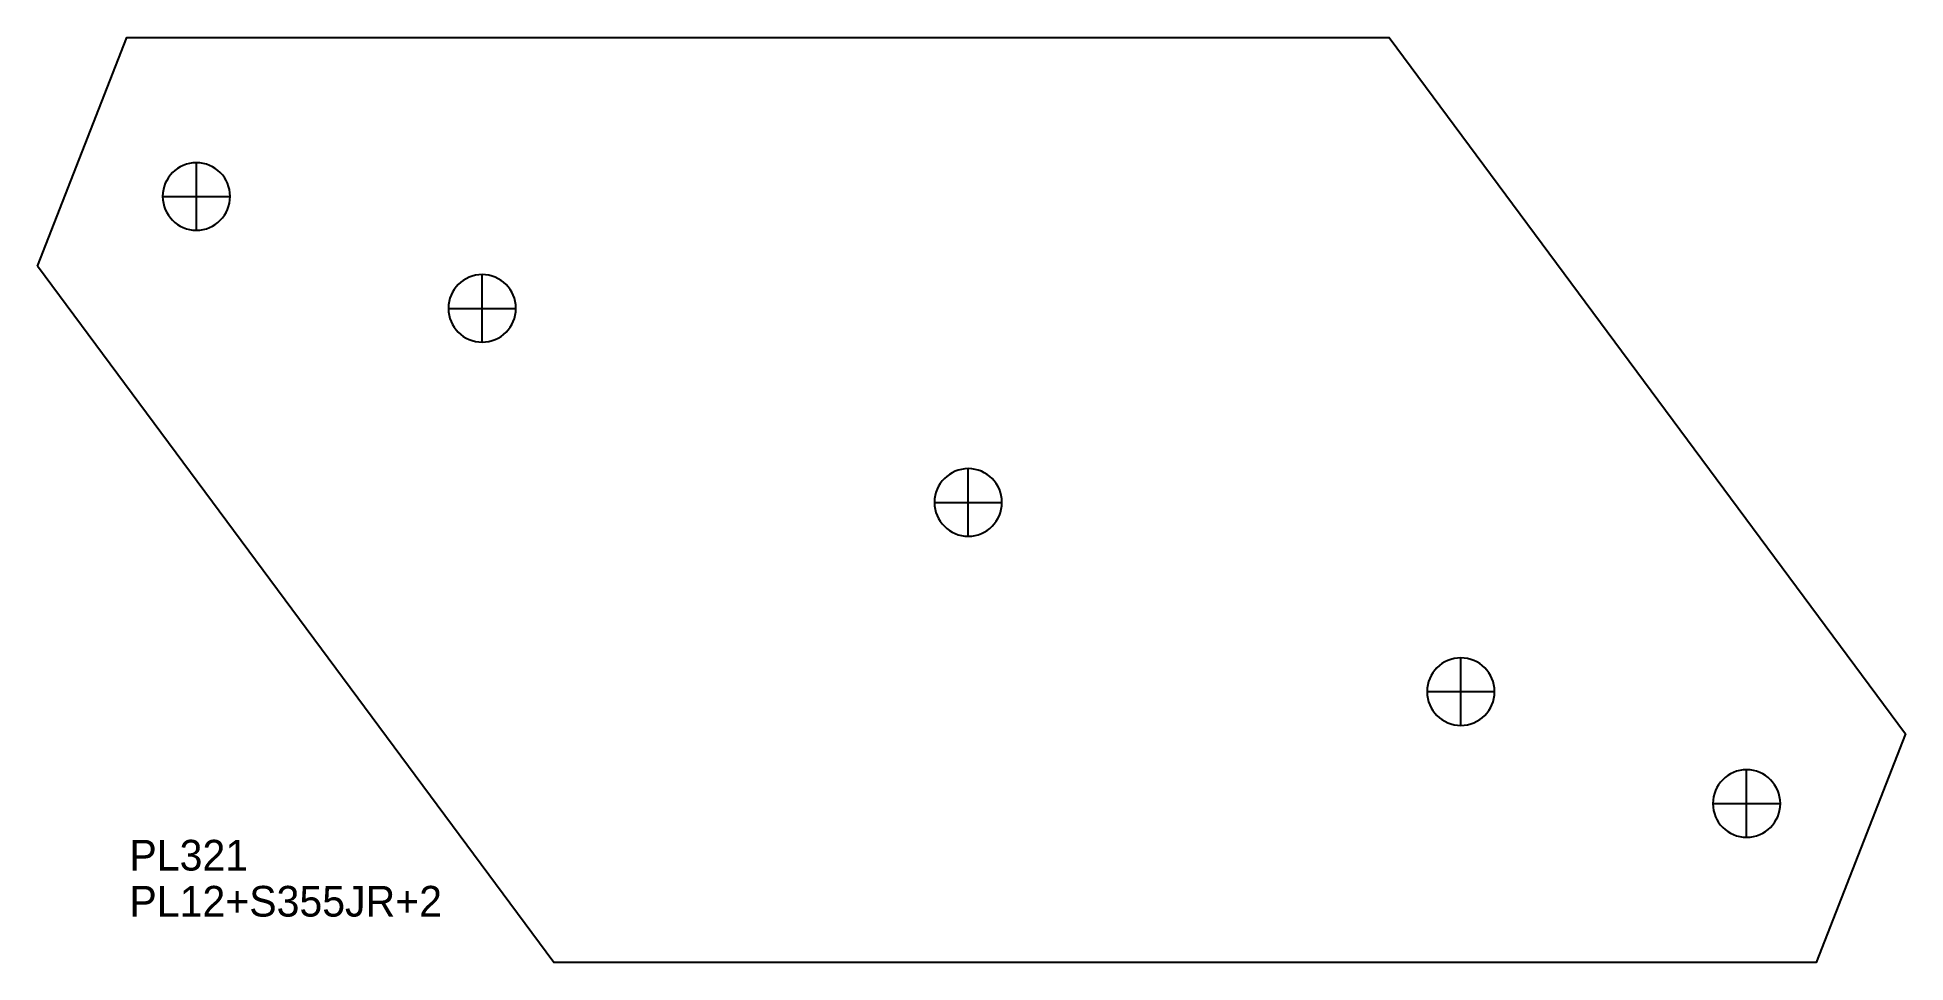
# Model space of a CAD drawing. Extents: x 0 to 609, y 0 to 301.
import ezdxf

# ---------------------------------------------------------------- set-up
doc = ezdxf.new("R2010")
doc.units = 0
for name, color, linetype in [('22', 7, 'CONTINUOUS'), ('CUT', 7, 'CONTINUOUS'), ('SCRIBE', 3, 'CONTINUOUS'), ('TEXT', 7, 'CONTINUOUS')]:
    doc.layers.add(name, color=color, linetype=linetype)

msp = doc.modelspace()

# ---------------------------------------------------------------- linework, layer by layer
at = {"layer": '22', "color": 7, "linetype": 'CONTINUOUS'}
for p, q in [((51.83, 238.63), (51.83, 260.63)), ((40.83, 249.63), (62.83, 249.63)), ((144.95, 202.17), (144.95, 224.17)), ((133.95, 213.17), (155.95, 213.17)), ((303.35, 138.94), (303.35, 160.94)), ((292.35, 149.94), (314.35, 149.94)), ((463.88, 77.29), (463.88, 99.29)), ((452.88, 88.29), (474.88, 88.29)), ((557, 40.83), (557, 62.83)), ((546, 51.83), (568, 51.83))]:
    msp.add_line(p, q, dxfattribs=at)
for points in [[(51.83, 260.63, 1), (51.83, 238.63, 1)], [(144.95, 224.17, 1), (144.95, 202.17, 1)], [(303.35, 160.94, 1), (303.35, 138.94, 1)], [(463.88, 99.29, 1), (463.88, 77.29, 1)], [(557, 62.83, 1), (557, 40.83, 1)]]:
    msp.add_lwpolyline(points, format="xyb", close=True, dxfattribs=at)
at = {"layer": 'CUT', "color": 7, "linetype": 'CONTINUOUS'}
msp.add_lwpolyline([(0, 226.97), (29.17, 301.46), (440.55, 301.46), (608.83, 74.49), (579.66, 0), (168.28, 0)], close=True, dxfattribs=at)

# ---------------------------------------------------------------- texts
at = {"layer": 'SCRIBE', "color": 3}
msp.add_text('PL321', height=10, dxfattribs=at).set_placement((30, 30))
at = {"layer": 'TEXT', "color": 7}
msp.add_text('PL12+S355JR+2', height=10, dxfattribs=at).set_placement((30, 15))

doc.saveas('drawing.dxf')
